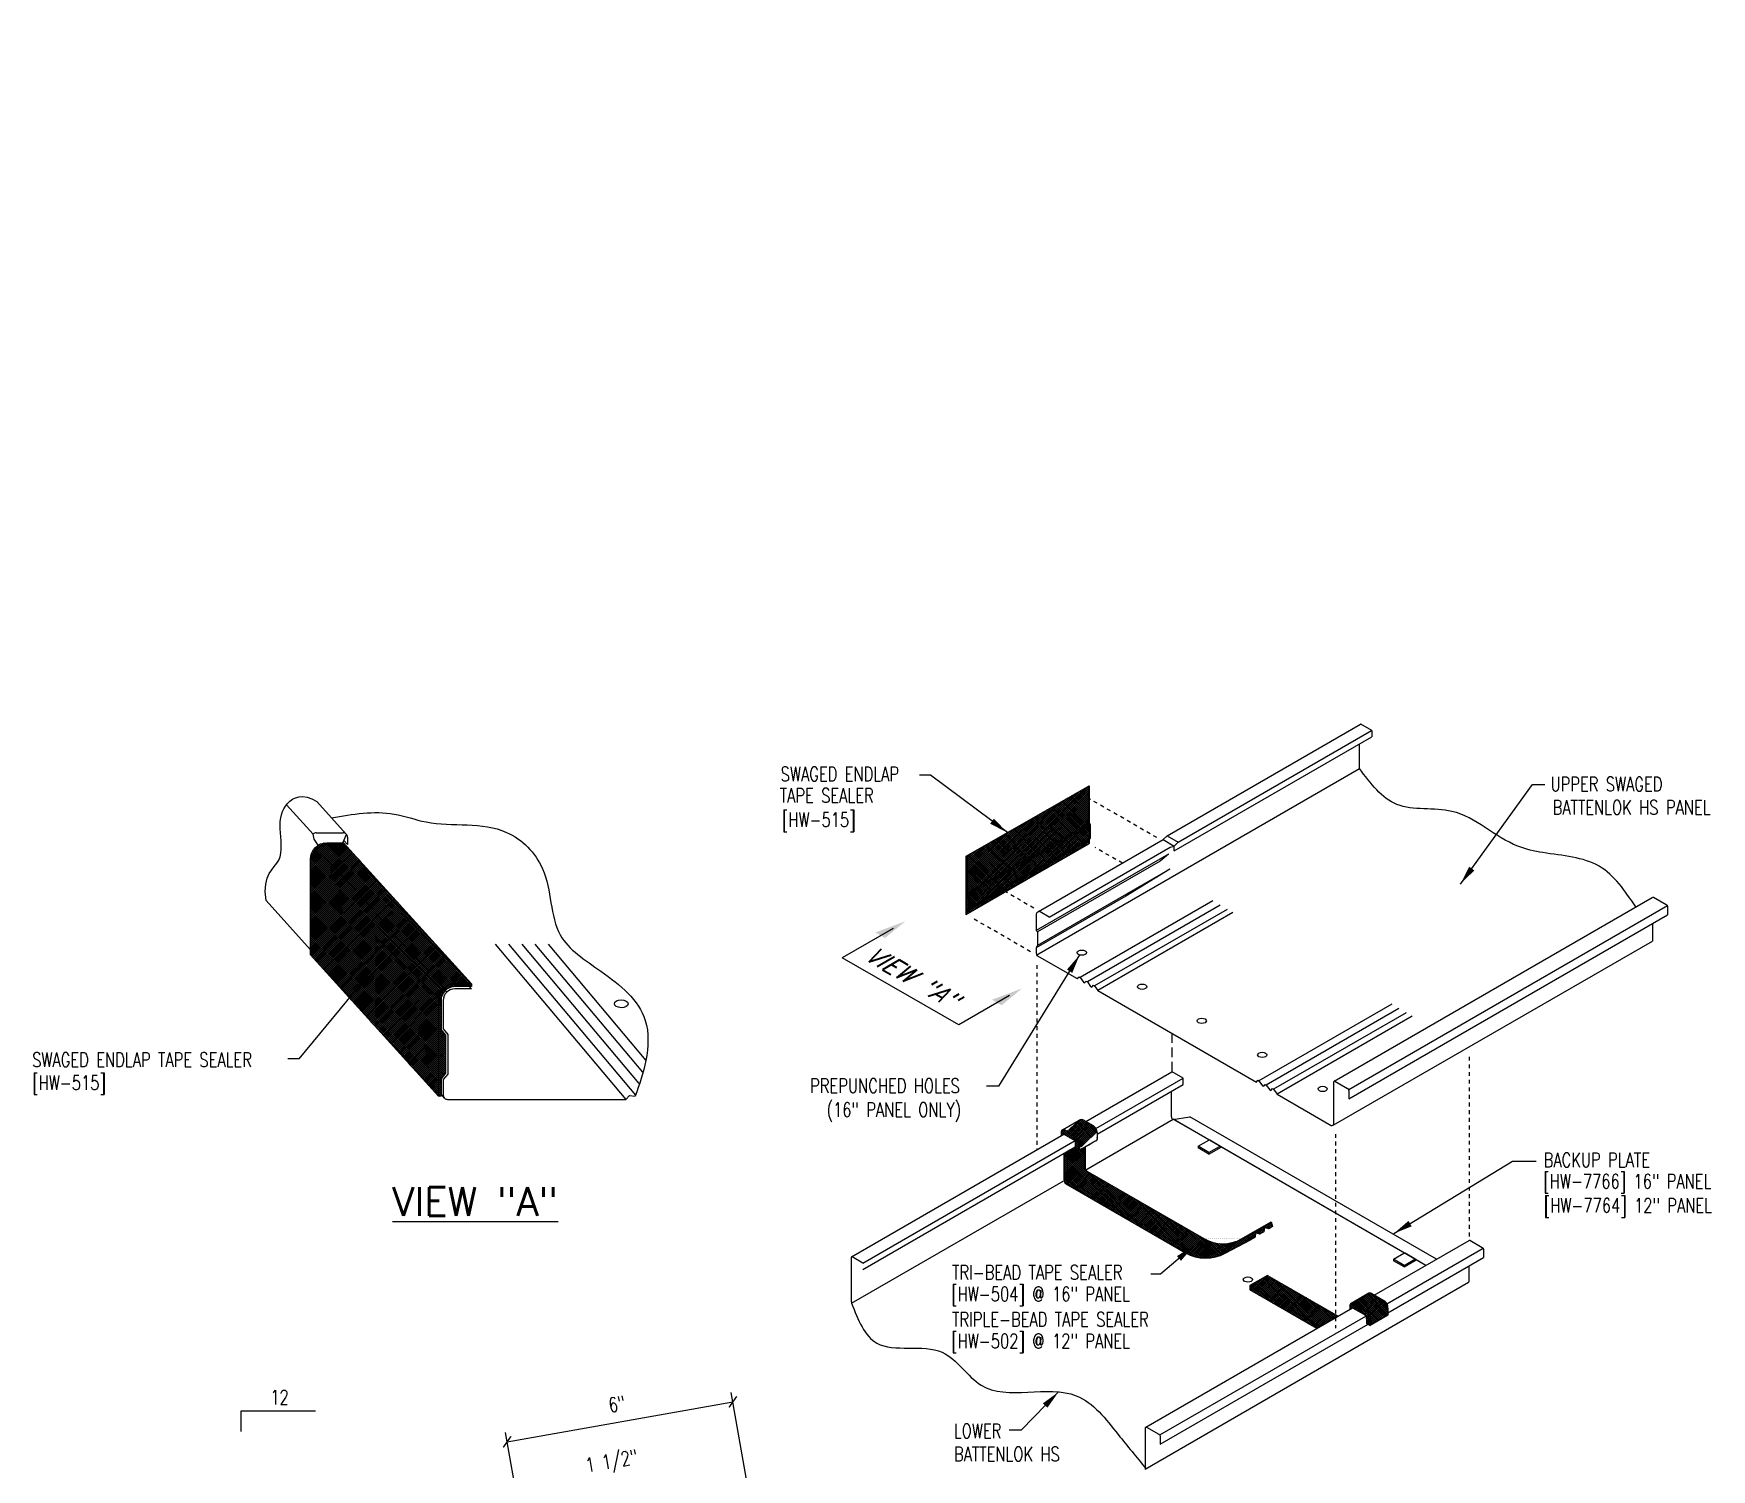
# Model space of a CAD drawing. Header units: inches. Extents: x 2 to 314, y 4 to 62.
# Drawn here: x 1.55 to 45.46, y 24.34 to 61.92 of the extents above; entities that cross this region are included whole.
import ezdxf
from ezdxf.enums import TextEntityAlignment as Align

# ---------------------------------------------------------------- set-up
doc = ezdxf.new("R2010")
doc.units = ezdxf.units.IN
doc.header["$MEASUREMENT"] = 0
doc.linetypes.add('HIDDEN', pattern=[0.375, 0.25, -0.125])
for name, color, linetype in [('ANNTEXT', 2, 'Continuous'), ('DIM', 2, 'Continuous'), ('MARK', 1, 'Continuous'), ('PANEL', 11, 'Continuous'), ('STLA', 10, 'Continuous'), ('TAPE', 8, 'Continuous'), ('TEXT', 2, 'Continuous')]:
    doc.layers.add(name, color=color, linetype=linetype)
doc.styles.add('TEXT', font='SIMPLEX', dxfattribs={"width": 0.75, "height": 6})
doc.styles.add('TEXT1', font='ROMANS.shx', dxfattribs={"width": 0.75, "height": 0.375})
doc.dimstyles.new('DETAIL', dxfattribs={"dimscale": 4, "dimtxt": 0.375, "dimasz": 0.0625, "dimexe": 0.0625, "dimexo": 0.125, "dimgap": 0.0625, "dimtad": 1, "dimdec": 4, "dimzin": 3, "dimdsep": 46, "dimlunit": 4, "dimtxsty": 'TEXT1', "dimblk": 'ARCHTICK', "dimcen": 0.0625, "dimclrd": 7, "dimclre": 7, "dimclrt": 2, "dimadec": 0, "dimazin": 0, "dimtfac": 0.59375, "dimtdec": 4, "dimtmove": 0, "dimatfit": 3, "dimfxl": 0, "dimfrac": 2, "dimtolj": 1, "dimtzin": 3, "dimarcsym": 0})
doc.dimstyles.new('DETAIL$7', dxfattribs={"dimscale": 4, "dimtxt": 6, "dimasz": 0.125, "dimexe": 0.0625, "dimexo": 0.125, "dimgap": 0.0625, "dimtad": 1, "dimdec": 5, "dimzin": 3, "dimdsep": 46, "dimlunit": 4, "dimtxsty": 'TEXT', "dimblk": 'ARCHTICK', "dimcen": 0.0625, "dimclrd": 7, "dimclre": 7, "dimclrt": 2, "dimadec": 0, "dimazin": 0, "dimtfac": 0.666667, "dimtdec": 5, "dimtmove": 0, "dimatfit": 3, "dimfxl": 0, "dimfrac": 2, "dimtolj": 1, "dimtzin": 3, "dimarcsym": 0})
pattern_1 = [(45, (0, -2.9855), (-0.026516504, 0.026516504), []), (135, (0, -2.9855), (-0.026516504, -0.026516504), [])]

# ---------------------------------------------------------------- blocks, each defined once
blk = doc.blocks.new('_ArchTick')
at = {"color": 0, "linetype": 'ByBlock', "const_width": 0.15}
blk.add_lwpolyline([(-0.5, -0.5), (0.5, 0.5)], dxfattribs=at)
blk = doc.blocks.new('*D14')
at = {"layer": 'DEFPOINTS', "color": 0}
for p in [(19.852, 26.111), (20.973, 19.785), (15.064, 18.738)]:
    blk.add_point(p, dxfattribs=at)
at = {"layer": 'DIM', "color": 7, "lineweight": -2}
for p, q in [((20.885, 20.277), (19.808, 26.357)), ((13.944, 25.065), (19.852, 26.111)), ((14.977, 19.231), (13.9, 25.311))]:
    blk.add_line(p, q, dxfattribs=at)
at = {"layer": 'DIM', "color": 7, "lineweight": -2, "xscale": 0.25, "yscale": 0.25, "zscale": 0.25}
for p, rotation in [((19.852, 26.111), 10.04325831607526), ((13.944, 25.065), 190.0432583160753)]:
    blk.add_blockref('_ArchTick', p, dxfattribs=dict(at, rotation=rotation))
at = {"layer": 'DIM', "color": 2, "insert": (16.816, 26.054), "char_height": 0.375, "attachment_point": 5, "rotation": 10.0433, "style": 'TEXT1'}
blk.add_mtext('\\A1;6"', dxfattribs=at)
blk = doc.blocks.new('A$C537974D6')
at = {"layer": 'PANEL', "color": 250}
blk.add_lwpolyline([(3.7, -3.492), (0.269, 0.303), (0.34, 0.358)], dxfattribs=at)
blk = doc.blocks.new('dsc-HW-515')
at = {"layer": 'TEXT', "style": 'TEXT1', "width": 0.75}
for s, p in [('SWAGED ENDLAP TAPE SEALER', (0, 0)), ('[HW-515]', (0, -0.6))]:
    blk.add_text(s, height=0.375, dxfattribs=at).set_placement(p)
at = {"layer": 'TEXT', "style": 'TEXT1', "flags": 1}
for tag, p in [('COLOR', (0, -1.2)), ('CALC', (0, -1.2)), ('OPT1', (0, -1.2)), ('OPT2', (0, -1.2)), ('OPT3', (0, -1.2)), ('GAGE', (0, -1.2)), ('SHPLN', (0, -1.2)), ('PART', (0, -1.2)), ('DESCRIPTION', (0, -1.2)), ('MULTIPLE', (0, -1.2)), ('SPARE1', (0, -1.8)), ('SPARE2', (0, -1.8)), ('SPARE3', (0, -1.8)), ('SPARE4', (0, -1.8)), ('SPARE5', (0, -1.8)), ('SPARE6', (0, -1.8)), ('SPARE7', (0, -1.8)), ('SPARE8', (0, -1.8)), ('SPARE9', (0, -1.8)), ('SPARE10', (0, -1.8))]:
    blk.add_attdef(tag, p, '', height=0.375, dxfattribs=at)
blk = doc.blocks.new('slopl1')
at = {"layer": 'MARK', "color": 6}
blk.add_lwpolyline([(0, 0), (0, 0.137), (0.487, 0.137)], dxfattribs=at)
at = {"layer": 'MARK', "color": 2, "style": 'TEXT1', "width": 0.75}
blk.add_text('12', height=0.0938, dxfattribs=at).set_placement((0.191, 0.178))
blk.add_attdef('SLOPL1', text='', height=0.0938, dxfattribs=at).set_placement((-0.055, 0.024), align=Align.RIGHT)

msp = doc.modelspace()

# ---------------------------------------------------------------- hatches: boundary and pattern name
at = {"layer": 'TAPE'}
h = msp.add_hatch(dxfattribs=at)
h.set_pattern_fill('ANSI37', color=256, scale=0.3, style=0)
h.paths.add_polyline_path([(29.17597, 41.25527), (29.17597, 42.23672), (25.97702, 40.4013), (25.97702, 39.40991)])
h.paths.add_polyline_path([(29.20714, 40.87398), (29.20714, 41.21632), (26.00818, 39.37096), (26.00818, 39.02862)])
h.paths.add_polyline_path([(29.17597, 40.72062), (29.17597, 40.8138), (25.97702, 38.96844), (25.97702, 38.87526)])
h = msp.add_hatch(dxfattribs=at)
h.set_pattern_fill('ANSI37', color=256, scale=0.3, style=0)
h.paths.add_polyline_path([(29.20714, 41.21632), (29.17597, 41.25527), (25.97702, 39.40991), (26.00818, 39.37096)])
h.paths.add_polyline_path([(26.00818, 39.02862), (25.97702, 38.96844), (29.17597, 40.8138), (29.20714, 40.87398)])
h = msp.add_hatch(dxfattribs=at)
h.set_pattern_fill('ANSI37', color=256, scale=0.3, style=0)
h.set_pattern_definition(pattern_1)
edge = h.paths.add_edge_path()
edge.add_line((12.14457, 36.61861), (12.14457, 34.11004))
edge.add_line((12.14457, 34.11004), (8.80081, 37.80786))
edge.add_line((8.80081, 37.80786), (8.80081, 40.31644))
edge.add_arc((9.23036, 40.31636), 0.42955, 90.006587, 179.989629, ccw=False)
edge.add_line((9.23031, 40.74591), (9.66558, 40.74595))
edge.add_line((9.66558, 40.74595), (13.00934, 37.04813))
edge.add_line((13.00934, 37.04813), (12.57407, 37.04809))
edge.add_arc((12.57412, 36.61854), 0.42955, 90.006587, 179.989629)
h = msp.add_hatch(dxfattribs=at)
h.set_pattern_fill('ANSI37', color=256, scale=0.3, style=0)
h.paths.add_polyline_path([(25.97702, 40.40136), (25.97702, 39.40991), (26.00818, 39.37096), (26.00818, 39.02862), (25.97702, 38.96844), (25.97702, 38.87527), (25.95906, 38.8649), (25.95906, 40.39099)])
h = msp.add_hatch(dxfattribs=at)
h.set_pattern_fill('ANSI37', color=256, scale=0.3, style=0)
h.set_pattern_definition(pattern_1)
edge = h.paths.add_edge_path()
edge.add_line((13.00935, 36.97866), (12.57408, 36.97861))
edge.add_arc((12.57412, 36.61854), 0.36008, 90.006587, 179.988673)
edge.add_line((12.21404, 36.61861), (12.21404, 35.85112))
edge.add_line((12.21404, 35.85112), (12.3298, 35.70748))
edge.add_line((12.3298, 35.70748), (12.3298, 34.71048))
edge.add_line((12.3298, 34.71048), (12.21404, 34.56684))
edge.add_line((12.21404, 34.56684), (12.21404, 34.11004))
edge.add_line((12.21404, 34.11004), (12.14457, 34.11004))
edge.add_line((12.14457, 34.11004), (12.14457, 36.61861))
edge.add_arc((12.57412, 36.61854), 0.42955, 90.006587, 179.989629, ccw=False)
edge.add_line((12.57407, 37.04809), (13.00934, 37.04813))
edge.add_line((13.00934, 37.04813), (13.00935, 36.97866))
h = msp.add_hatch(dxfattribs=at)
h.set_pattern_fill('ANSI37', color=256, scale=0.3, style=0)
edge = h.paths.add_edge_path()
edge.add_line((28.47937, 33.22894), (28.91279, 33.4797))
edge.add_ellipse((28.5496, 33.09708), major_axis=(-0.07478, 0.12953), ratio=0.57735027, start_angle=-47.281155, end_angle=-3.393913)
edge.add_line((28.54531, 33.22157), (28.80723, 33.07063))
edge.add_ellipse((28.80712, 32.94857), major_axis=(-0.07478, 0.12953), ratio=0.57735027, start_angle=223.903559, end_angle=315.099655)
edge.add_line((28.91287, 32.88985), (28.91287, 32.7094))
edge.add_line((29.35603, 32.94138), (28.88648, 32.67029))
edge.add_ellipse((28.81047, 32.79909), major_axis=(-0.07478, 0.12953), ratio=0.57735027, start_angle=134.980967, end_angle=210.498728)
edge.add_line((29.38465, 33.16224), (29.38465, 32.98178))
edge.add_ellipse((29.28226, 33.07148), major_axis=(-0.07478, 0.12953), ratio=0.57735027, start_angle=179.055328, end_angle=210.498728)
edge.add_ellipse((29.27891, 33.22095), major_axis=(-0.07478, 0.12953), ratio=0.57735027, start_angle=223.903559, end_angle=315.099655)
edge.add_line((29.03977, 33.48087), (29.27901, 33.34301))
edge.add_arc((28.97727, 33.37261), 0.125, 60.000704, 121.05126)
h = msp.add_hatch(dxfattribs=at)
h.set_pattern_fill('ANSI37', color=256, scale=0.3, style=0)
edge = h.paths.add_edge_path()
edge.add_arc((28.78912, 32.94017), 0.01992, -1.648752, 69.699978, ccw=False)
edge.add_line((28.80903, 32.9396), (28.80903, 32.78235))
edge.add_line((28.80903, 32.78235), (28.7184, 32.73002))
edge.add_line((28.7184, 32.73002), (28.81044, 32.67699))
edge.add_ellipse((28.81047, 32.79909), major_axis=(-0.07478, 0.12953), ratio=0.57735027, start_angle=134.980967, end_angle=210.498728)
edge.add_line((28.91287, 32.7094), (28.91287, 32.88985))
edge.add_ellipse((28.80712, 32.94857), major_axis=(-0.07478, 0.12953), ratio=0.57735027, start_angle=226.096441, end_angle=314.940656)
edge.add_line((28.80723, 33.07063), (28.55369, 33.21674))
edge.add_ellipse((28.5496, 33.09708), major_axis=(-0.07478, 0.12953), ratio=0.57735027, start_angle=-47.281155, end_angle=-47.217215, ccw=False)
edge.add_ellipse((28.5496, 33.09708), major_axis=(-0.07478, 0.12953), ratio=0.57735027, start_angle=-47.217215, end_angle=-42.678534, ccw=False)
edge.add_line((28.55369, 33.21675), (28.54531, 33.22157))
edge.add_ellipse((28.5496, 33.09708), major_axis=(-0.07478, 0.12953), ratio=0.57735027, start_angle=-42.678534, end_angle=-3.393913)
edge.add_ellipse((28.5496, 33.09708), major_axis=(-0.07478, 0.12953), ratio=0.57735027, start_angle=-3.393913, end_angle=47.182444)
edge.add_line((28.44391, 33.15344), (28.44391, 33.07475))
edge.add_line((28.44391, 33.07475), (28.51727, 33.1171))
edge.add_line((28.51727, 33.1171), (28.79603, 32.95885))
h = msp.add_hatch(dxfattribs=at)
h.set_pattern_fill('ANSI37', color=256, scale=0.3, style=0)
h.paths.add_polyline_path([(28.63983, 31.89176, -0.26795249), (28.60858, 31.94588), (28.60858, 32.66661), (28.51279, 32.61131), (28.51279, 31.92666, 0.26795259), (28.57529, 31.81841), (31.69941, 30.01475, 0.25596442), (32.72011, 29.99187), (33.42129, 30.36529), (33.33143, 30.45452), (32.70131, 30.107, -0.26330199), (31.71642, 30.11553)])
h = msp.add_hatch(dxfattribs=at)
h.set_pattern_fill('ANSI37', color=256, scale=0.3, style=0)
edge = h.paths.add_edge_path()
edge.add_arc((32.21641, 30.98157), 1, 240.000704, 298.749202)
edge.add_line((32.69739, 30.10483), (33.33143, 30.45452))
edge.add_line((33.33143, 30.45452), (33.9373, 30.81935))
edge.add_line((33.9373, 30.81935), (33.16472, 30.37454))
edge.add_arc((32.67982, 31.24911), 1, 240.000701, 299.005841, ccw=False)
edge.add_line((32.17983, 30.38308), (29.13448, 32.14126))
edge.add_arc((29.19698, 32.24952), 0.125, 180, 240.000701, ccw=False)
edge.add_line((29.07198, 32.24952), (29.07198, 32.77739))
edge.add_line((29.07198, 32.77739), (28.88648, 32.67029))
edge.add_ellipse((28.81047, 32.79909), major_axis=(-0.07478, 0.12953), ratio=0.57735027, start_angle=134.980967, end_angle=180.944672, ccw=False)
edge.add_line((28.81044, 32.67699), (28.7184, 32.73002))
edge.add_line((28.7184, 32.73002), (28.60858, 32.66661))
edge.add_line((28.60858, 32.66661), (28.60858, 31.94588))
edge.add_arc((28.67108, 31.94588), 0.0625, 180, 240.000704)
edge.add_line((28.63983, 31.89176), (31.71642, 30.11553))
h = msp.add_hatch(dxfattribs=at)
h.set_pattern_fill('ANSI37', color=256, scale=0.3, style=0)
h.paths.add_polyline_path([(33.76733, 30.67918), (33.87592, 30.63904), (33.97413, 30.69819), (33.9373, 30.81935), (33.33143, 30.45452), (33.42129, 30.36529), (33.5195, 30.42443), (33.53482, 30.53918), (33.64342, 30.49904), (33.69771, 30.53174), (33.752, 30.56443)])
h = msp.add_hatch(dxfattribs=at)
h.set_pattern_fill('ANSI37', color=256, scale=0.3, style=0)
h.paths.add_polyline_path([(33.84362, 29.42249), (33.38021, 29.15495), (35.22769, 28.08833), (35.62208, 28.31604), (35.62208, 28.39573)])
h.paths.add_polyline_path([(33.38021, 29.15495), (33.38021, 29.04434), (35.1319, 28.03303), (35.22769, 28.08833)])
h = msp.add_hatch(dxfattribs=at)
h.set_pattern_fill('ANSI37', color=256, scale=0.3, style=0)
edge = h.paths.add_edge_path()
edge.add_ellipse((36.10529, 28.55633), major_axis=(-0.07478, 0.12953), ratio=0.57735027, start_angle=-47.281155, end_angle=-47.238348)
edge.add_ellipse((36.10529, 28.55633), major_axis=(-0.07478, 0.12953), ratio=0.57735027, start_angle=-47.238348, end_angle=-42.678534)
edge.add_line((36.10942, 28.67598), (36.10101, 28.68083))
edge.add_ellipse((36.10529, 28.55633), major_axis=(-0.07478, 0.12953), ratio=0.57735027, start_angle=-42.678534, end_angle=-5.721255)
edge.add_ellipse((36.10529, 28.55633), major_axis=(-0.07478, 0.12953), ratio=0.57735027, start_angle=-5.721255, end_angle=47.182444)
edge.add_line((35.99961, 28.6127), (35.99961, 28.534))
edge.add_line((35.99961, 28.534), (36.07296, 28.57636))
edge.add_line((36.07296, 28.57636), (36.36324, 28.41106))
edge.add_arc((36.28901, 28.28072), 0.15, 0, 60.340934, ccw=False)
edge.add_line((36.43901, 28.28072), (36.43901, 28.16684))
edge.add_line((36.43901, 28.16684), (36.5348, 28.11154))
edge.add_line((36.5348, 28.11154), (36.5348, 28.29822))
edge.add_ellipse((36.42942, 28.36937), major_axis=(-0.07478, 0.12953), ratio=0.57735027, start_angle=220.155815, end_angle=314.940656)
edge.add_line((36.42952, 28.49143), (36.10942, 28.67598))
h = msp.add_hatch(dxfattribs=at)
h.set_pattern_fill('ANSI37', color=256, scale=0.3, style=0)
edge = h.paths.add_edge_path()
edge.add_ellipse((36.89125, 28.63601), major_axis=(-0.07478, 0.12953), ratio=0.57735027, start_angle=220.155815, end_angle=268.886885)
edge.add_ellipse((36.89125, 28.63601), major_axis=(-0.07478, 0.12953), ratio=0.57735027, start_angle=268.886885, end_angle=314.940656)
edge.add_line((36.89136, 28.75807), (36.57125, 28.94262))
edge.add_ellipse((36.56712, 28.82297), major_axis=(-0.07478, 0.12953), ratio=0.57735027, start_angle=-47.281155, end_angle=-47.238348)
edge.add_ellipse((36.56712, 28.82297), major_axis=(-0.07478, 0.12953), ratio=0.57735027, start_angle=-47.238348, end_angle=-42.678534)
edge.add_line((36.57125, 28.94262), (36.56284, 28.94747))
edge.add_ellipse((36.56712, 28.82297), major_axis=(-0.07478, 0.12953), ratio=0.57735027, start_angle=-42.678534, end_angle=-3.404898)
edge.add_line((36.49691, 28.95484), (36.03833, 28.68952))
edge.add_ellipse((36.10529, 28.55633), major_axis=(-0.07478, 0.12953), ratio=0.57735027, start_angle=-42.678534, end_angle=-5.721255, ccw=False)
edge.add_ellipse((36.10529, 28.55633), major_axis=(-0.07478, 0.12953), ratio=0.57735027, start_angle=-47.238348, end_angle=-42.678534, ccw=False)
edge.add_line((36.10942, 28.67598), (36.42923, 28.4916))
edge.add_line((36.42923, 28.4916), (36.42923, 28.4916))
edge.add_line((36.42923, 28.4916), (36.42923, 28.4916))
edge.add_line((36.42923, 28.4916), (36.42952, 28.49143))
edge.add_ellipse((36.42942, 28.36937), major_axis=(-0.07478, 0.12953), ratio=0.57735027, start_angle=220.155815, end_angle=314.940656, ccw=False)
edge.add_line((36.5348, 28.29822), (36.5348, 28.11154))
edge.add_line((36.5348, 28.11154), (36.99663, 28.37818))
edge.add_line((36.99663, 28.37818), (36.99663, 28.56486))
h = msp.add_hatch(dxfattribs=at)
h.set_pattern_fill('ANSI37', color=256, scale=0.3, style=0)
h.paths.add_polyline_path([(35.69109, 28.35588), (35.62208, 28.39573), (35.62208, 28.31604)])

# ---------------------------------------------------------------- linework, layer by layer
at = {"layer": 'DIM', "color": 7, "ltscale": 0.4}
msp.add_line((25.76507, 35.97528), (22.71504, 37.73577), dxfattribs=at)
at = {"layer": 'DIM', "color": 7}
for points in [[(24.04542, 38.50406), (22.71504, 37.73577)], [(27.09546, 36.74358), (25.76507, 35.97528)]]:
    msp.add_lwpolyline(points, dxfattribs=at)
for points in [[(23.58303, 38.39598), (24.37016, 38.6916), (23.83472, 38.25071)], [(26.63306, 36.6355), (27.42019, 36.93112), (26.88475, 36.49023)]]:
    msp.add_solid(points, dxfattribs=at)
at = {"layer": 'PANEL'}
for p, q in [((31.21782, 40.92395), (36.27623, 43.84331)), ((31.40213, 40.53116), (36.57469, 43.51643)), ((31.50606, 40.75753), (36.57074, 43.68053)), ((36.57469, 43.67824), (36.28922, 43.84305)), ((36.57469, 43.67824), (36.57469, 43.51643)), ((36.25074, 42.6873), (36.25074, 43.32947)), ((27.80642, 37.81263), (36.25074, 42.6873)), ((8.86986, 40.96878), (8.17257, 41.73992)), ((9.7343, 40.96738), (8.96236, 41.82106)), ((8.89035, 40.83889), (8.86986, 40.96878)), ((9.00158, 40.67991), (8.89035, 40.83889)), ((8.9488, 41.0015), (9.65396, 41.00147)), ((9.64537, 40.74595), (9.74376, 40.95622)), ((9.76563, 40.88593), (9.76563, 40.69908)), ((31.11389, 40.82517), (31.21782, 40.92395)), ((31.21782, 40.92395), (31.50606, 40.75753)), ((9.76563, 40.69908), (9.67192, 40.80271)), ((9.76563, 40.74272), (9.76563, 40.69908)), ((31.25595, 40.44747), (27.79442, 38.44895)), ((27.85333, 38.94219), (31.11389, 40.82517)), ((28.13329, 38.79873), (31.30101, 40.62809)), ((31.25595, 40.44747), (31.03753, 40.26442)), ((31.11389, 40.82517), (31.40213, 40.65875)), ((31.30101, 40.62809), (31.40213, 40.65875)), ((31.40213, 40.65875), (31.50606, 40.75753)), ((31.40213, 40.53116), (31.40213, 40.65875)), ((31.03753, 40.26442), (27.82559, 38.41)), ((31.28712, 40.05342), (27.82559, 38.0549)), ((31.28712, 40.05342), (30.14033, 39.34914)), ((8.80081, 37.93826), (7.63429, 39.22829)), ((30.14033, 39.34914), (27.79442, 37.99473)), ((32.41202, 39.21982), (28.93991, 37.2152)), ((32.60176, 39.11027), (29.12966, 37.10565)), ((35.58879, 34.5062), (43.91529, 39.3135)), ((35.96897, 34.28552), (44.31305, 39.10297)), ((27.79442, 38.87295), (27.79442, 38.44895)), ((28.13329, 38.79873), (27.89827, 38.93442)), ((32.7915, 39.00072), (29.3194, 36.9961)), ((32.93999, 38.91499), (29.40614, 36.87473)), ((35.97285, 34.04248), (44.31305, 38.8577)), ((27.79442, 38.44895), (27.82559, 38.41)), ((27.82559, 38.41), (27.82559, 38.0549)), ((43.92225, 38.63207), (43.92225, 38.16814)), ((13.63544, 38.08918), (17.05299, 34.02744)), ((13.98101, 38.08918), (17.30354, 34.14038)), ((14.32657, 38.08918), (17.39524, 34.4421)), ((14.67214, 38.08918), (17.48694, 34.74382)), ((15.01771, 38.08918), (17.57621, 35.04841)), ((27.82559, 38.0549), (27.79442, 37.99473)), ((27.79442, 37.99473), (27.79442, 37.85365)), ((27.80977, 37.79639), (28.86443, 37.18749)), ((35.56519, 33.35479), (43.92225, 38.16814)), ((13.00838, 36.91787), (12.95341, 36.97866)), ((28.86443, 37.18749), (28.91232, 37.23362)), ((28.91232, 37.23362), (28.93991, 37.2152)), ((28.93991, 37.2152), (29.02665, 37.09382)), ((29.02665, 37.09382), (29.05417, 37.07794)), ((29.05417, 37.07794), (29.10207, 37.12407)), ((29.10207, 37.12407), (29.12966, 37.10565)), ((29.12966, 37.10565), (29.2164, 36.98428)), ((29.2164, 36.98428), (29.24391, 36.96839)), ((29.24391, 36.96839), (29.29181, 37.01453)), ((29.29181, 37.01453), (29.3194, 36.9961)), ((29.3194, 36.9961), (29.40614, 36.87473)), ((29.40614, 36.87473), (33.55468, 34.47957)), ((37.09496, 36.51612), (33.62024, 34.50999)), ((37.2847, 36.40657), (33.80999, 34.40044)), ((37.47444, 36.29702), (33.99973, 34.29089)), ((37.63024, 36.20708), (34.09639, 34.16681)), ((29.09361, 33.44985), (31.33776, 34.74551)), ((31.63446, 34.58093), (31.34899, 34.74573)), ((29.35369, 33.26413), (31.63446, 34.58093)), ((29.38465, 33.11468), (31.63446, 34.41361)), ((31.63446, 34.41361), (31.63446, 34.58093)), ((33.55468, 34.47957), (33.59265, 34.52842)), ((33.59265, 34.52842), (33.62024, 34.50999)), ((33.62024, 34.50999), (33.7169, 34.38591)), ((33.7169, 34.38591), (33.74442, 34.37002)), ((33.74442, 34.37002), (33.78239, 34.41887)), ((33.78239, 34.41887), (33.80999, 34.40044)), ((33.80999, 34.40044), (33.90665, 34.27636)), ((33.90665, 34.27636), (33.93416, 34.26047)), ((33.93416, 34.26047), (33.97214, 34.30932)), ((33.97214, 34.30932), (33.99973, 34.29089)), ((33.99973, 34.29089), (34.09639, 34.16681)), ((35.58146, 33.38451), (35.58146, 34.48726)), ((35.60631, 34.50465), (35.60631, 34.50465)), ((35.60631, 34.50465), (35.93815, 34.31516)), ((35.97285, 34.26005), (35.97285, 34.04248)), ((12.30758, 34.06017), (12.21404, 34.16361)), ((31.33147, 33.56701), (31.33147, 34.23867)), ((34.09639, 34.16681), (35.51481, 33.34789)), ((29.08882, 32.18687), (31.37947, 33.50938)), ((37.9924, 29.68454), (31.37947, 33.50938)), ((22.95943, 29.90828), (28.51727, 33.1171)), ((23.25613, 29.7437), (28.80717, 32.94859)), ((23.25613, 29.57638), (28.80903, 32.78235)), ((22.96068, 28.69157), (28.50071, 31.89011)), ((36.63935, 28.90336), (39.1259, 30.33897)), ((22.95314, 28.72977), (22.95314, 29.89787)), ((23.25613, 29.7437), (22.97066, 29.9085)), ((36.96747, 28.67667), (39.49003, 30.13307)), ((36.99663, 28.44513), (39.49976, 29.89031)), ((37.93215, 29.71284), (37.73786, 29.82502)), ((37.98679, 29.6813), (37.73786, 29.82502)), ((37.93215, 29.71284), (37.73786, 29.82502)), ((37.98679, 29.6813), (37.73786, 29.82502)), ((30.63898, 24.35463), (39.10392, 29.24187)), ((30.66095, 25.45173), (36.07103, 28.57524)), ((31.02509, 25.24583), (36.41704, 28.35887)), ((31.03482, 25.00308), (36.47682, 28.14502))]:
    msp.add_line(p, q, dxfattribs=at)
at = {"layer": 'PANEL', "color": 8, "linetype": 'HIDDEN', "ltscale": 0.4}
for p, q in [((27.80977, 37.54227), (27.80977, 32.7136)), ((39.12296, 35.14309), (39.12296, 30.41642)), ((35.62208, 33.12185), (35.62208, 28.03906))]:
    msp.add_line(p, q, dxfattribs=at)
at = {"layer": 'PANEL', "color": 8, "linetype": 'HIDDEN'}
msp.add_line((31.33776, 35.75951), (31.33776, 34.74551), dxfattribs=at)
at = {"layer": 'PANEL'}
msp.add_lwpolyline([(7.63429, 39.22829), (7.61558, 39.46673), (7.62825, 39.65921), (7.66525, 39.81356), (7.71951, 39.93766), (7.78397, 40.03936), (7.85158, 40.12652), (7.91526, 40.20699), (7.96797, 40.28862), (8.00431, 40.37769), (8.0256, 40.47406), (8.03482, 40.576), (8.03496, 40.6818), (8.029, 40.78973), (8.01993, 40.89807), (8.01074, 41.00509), (8.00441, 41.10906), (8.0035, 41.20856), (8.00886, 41.30326), (8.0209, 41.39315), (8.04006, 41.4782), (8.06674, 41.55838), (8.10137, 41.63367), (8.14437, 41.70405), (8.19615, 41.76948), (8.25712, 41.82938), (8.32754, 41.88088), (8.40766, 41.92054), (8.49773, 41.94493), (8.59799, 41.95061), (8.70868, 41.93415), (8.83006, 41.89211), (8.96236, 41.82106)], dxfattribs=at)
for points in [[(43.92225, 39.3111, -0.47795575), (43.94651, 39.31987), (43.94651, 39.31987), (44.27835, 39.13038, -0.26636253), (44.31305, 39.07527), (44.31305, 38.8577)], [(13.00838, 36.91787), (12.57408, 36.91783, 0.41411638), (12.27483, 36.6186), (12.27483, 35.87256), (12.39059, 35.72892), (12.39059, 34.68903), (12.27483, 34.54539), (12.27483, 34.13922, 0.41433848), (12.38663, 34.02744), (17.05299, 34.02744), (17.14829, 34.13348), (17.29446, 34.1105)], [(39.1259, 30.33897, -0.29719069), (39.14348, 30.33954), (39.14348, 30.33954), (39.46603, 30.15536, -0.26636253), (39.49976, 30.10179), (39.49976, 29.89031)], [(39.10392, 29.24187, 0.21490537), (39.11933, 29.2645), (39.11933, 29.67067)], [(30.63898, 24.35463, 0.21490537), (30.65438, 24.37726), (30.65438, 25.44165)], [(30.65438, 25.44165, -0.52080425), (30.67854, 25.4523), (30.67854, 25.4523), (31.00109, 25.26812, -0.26636253), (31.03482, 25.21455), (31.03482, 25.00308)]]:
    msp.add_lwpolyline(points, format="xyb", dxfattribs=at)
for centre, radius, start, end in [((36.28252, 43.83295), 0.01212, 56.440692, 121.253031), ((8.94885, 40.88983), 0.11167, 90.020734, 135.010929), ((9.65396, 40.88974), 0.11173, 358.044625, 89.997805), ((27.86731, 38.86826), 0.07304, 64.915527, 176.322198), ((27.88131, 37.84626), 0.08721, 175.138186, 214.879682), ((31.34358, 34.73488), 0.01212, 56.440692, 121.253031), ((35.59772, 34.49048), 0.01657, 58.77278, 191.184453), ((35.90745, 34.25735), 0.06546, 2.367993, 62.028582), ((31.39273, 33.55925), 0.06175, 172.789328, 246.307737), ((35.53518, 33.38977), 0.04657, 244.062016, 353.512121), ((22.96525, 29.89765), 0.01212, 56.440692, 178.946754), ((23.04102, 28.72728), 0.08792, 178.373227, 203.964634)]:
    msp.add_arc(centre, radius, start, end, dxfattribs=at)
for centre, major_axis in [((28.98454, 37.86772), (-0.12, 0)), ((30.56516, 36.97549), (-0.12, 0)), ((16.93089, 36.53114), (0.17995, -0.00409)), ((32.12442, 36.08326), (-0.12, 0)), ((33.70679, 35.19214), (-0.12, 0)), ((35.28916, 34.30102), (-0.12, 0)), ((33.33143, 29.31284), (-0.12, 0)), ((33.33143, 29.31284), (-0.12, 0))]:
    msp.add_ellipse(centre, major_axis=major_axis, ratio=0.57735027, dxfattribs=at)
for points in [[(43.48297, 39.06391), (42.52739, 40.12755), (41.0541, 40.48673), (40.39531, 40.65435), (38.67049, 41.56429), (37.23314, 41.74388), (36.25074, 42.6873)], [(9.34833, 41.39422), (10.98657, 41.49524), (11.82248, 41.28904), (13.93002, 41.01609), (14.87221, 40.06354), (15.33459, 38.33027), (16.39938, 37.38194), (17.55931, 36.09443), (17.57621, 35.04841), (17.29446, 34.1105)], [(22.96068, 28.69157), (23.62228, 27.64761), (25.33288, 27.40846), (26.34966, 26.54756), (28.83779, 26.27254), (29.93831, 25.25619), (30.65438, 24.37726)]]:
    msp.add_spline(points, degree=3, dxfattribs=at)
at = {"layer": 'STLA'}
for p, q in [((31.36792, 33.50271), (31.81035, 33.57203)), ((32.3341, 32.95668), (31.38719, 33.49774)), ((38.26804, 29.84368), (31.81035, 33.57203)), ((32.03068, 32.80094), (32.30705, 32.9605)), ((32.61535, 32.7943), (32.3341, 32.95668)), ((32.03068, 32.80094), (32.03068, 32.76034)), ((32.31193, 32.63856), (32.03068, 32.80094)), ((32.31193, 32.59797), (32.03068, 32.76034)), ((32.31193, 32.63856), (32.5883, 32.79812)), ((32.31193, 32.59797), (32.62834, 32.78064)), ((32.31193, 32.63856), (32.31193, 32.59797)), ((37.9924, 29.68454), (32.55285, 32.83071)), ((37.1402, 29.84532), (37.41657, 30.00488)), ((37.72487, 29.83868), (37.44362, 30.00106)), ((37.42145, 29.68294), (37.1402, 29.84532)), ((37.1402, 29.84532), (37.1402, 29.80472)), ((37.42145, 29.64234), (37.1402, 29.80472)), ((37.42145, 29.68294), (37.69782, 29.8425)), ((37.42145, 29.64234), (37.73786, 29.82502)), ((37.42145, 29.68294), (37.42145, 29.64234))]:
    msp.add_line(p, q, dxfattribs=at)
for centre, start in [((32.31605, 32.92652), 59.101724), ((32.31605, 32.92652), 91.996495), ((32.5973, 32.76414), 28.003505), ((37.42557, 29.97089), 59.101724), ((37.42557, 29.97089), 91.996495)]:
    msp.add_arc(centre, 0.03516, start, 104.831751, dxfattribs=at)
at = {"layer": 'TAPE'}
for p, q in [((25.95906, 40.39099), (29.17618, 42.23684)), ((29.17597, 41.25527), (25.9768, 39.40979)), ((25.97702, 39.40991), (29.17597, 41.25527)), ((29.20714, 41.21632), (26.00797, 39.37084)), ((29.20714, 40.87398), (26.00797, 39.02849)), ((26.00818, 39.37096), (29.20714, 41.21632)), ((26.00818, 39.02862), (29.20714, 40.87398)), ((29.15823, 40.71038), (25.95906, 38.8649)), ((25.95927, 38.86502), (29.1764, 40.72087)), ((29.17597, 40.8138), (25.9768, 38.96832)), ((25.97702, 38.96844), (29.17597, 40.8138)), ((28.47937, 33.22894), (28.91279, 33.4797)), ((29.03977, 33.48087), (29.27901, 33.34301)), ((28.44391, 33.15344), (28.44391, 33.07475)), ((28.51727, 33.1171), (28.80162, 32.95568)), ((28.54531, 33.22157), (28.80723, 33.07063)), ((28.80903, 32.94074), (28.80903, 32.78235)), ((29.35603, 32.94138), (28.88648, 32.67029)), ((29.38465, 33.16224), (29.38465, 32.98178)), ((28.7184, 32.73002), (28.81088, 32.67674)), ((28.91287, 32.88985), (28.91287, 32.7094)), ((29.07198, 32.77739), (29.07198, 32.24952)), ((29.13448, 32.14126), (32.17983, 30.38308)), ((33.16472, 30.37454), (33.9373, 30.81935)), ((33.84362, 29.42249), (33.38021, 29.15495)), ((33.84362, 29.42249), (35.69109, 28.35588)), ((33.38021, 29.15495), (35.22769, 28.08833)), ((33.38021, 29.15495), (33.38021, 29.04434)), ((35.1319, 28.03303), (33.38021, 29.04434)), ((35.99961, 28.6127), (35.99961, 28.534)), ((36.03833, 28.68952), (36.50289, 28.9583)), ((36.49691, 28.95484), (36.03833, 28.68952)), ((36.0721, 28.57685), (36.36324, 28.41106)), ((36.10101, 28.68083), (36.42952, 28.49143)), ((36.10942, 28.67598), (36.42923, 28.4916)), ((36.56284, 28.94747), (36.89136, 28.75807)), ((36.57125, 28.94262), (36.56284, 28.94747)), ((36.89136, 28.75807), (36.57125, 28.94262)), ((36.99663, 28.56486), (36.99663, 28.37818)), ((36.43901, 28.28072), (36.43901, 28.16684)), ((36.43901, 28.16684), (36.5348, 28.11154)), ((36.99663, 28.37818), (36.5348, 28.11154)), ((36.5348, 28.29822), (36.5348, 28.11154))]:
    msp.add_line(p, q, dxfattribs=at)
at = {"layer": 'TAPE', "linetype": 'HIDDEN', "ltscale": 0.4}
for p, q in [((30.94768, 40.87709), (29.19414, 41.8895)), ((30.04772, 40.20757), (29.33426, 40.61948)), ((27.73056, 39.03125), (25.97702, 40.04365)), ((25.96804, 38.85972), (25.95906, 38.8649)), ((27.64206, 37.89322), (26.11714, 38.77363))]:
    msp.add_line(p, q, dxfattribs=at)
at = {"layer": 'TAPE'}
msp.add_lwpolyline([(29.17597, 42.23672), (29.17597, 41.25527), (29.20714, 41.21632), (29.20714, 40.87398), (29.17597, 40.8138), (29.17597, 40.72087)], dxfattribs=at)
for points in [[(12.14457, 34.11004), (8.80081, 37.80786), (8.80081, 40.31644, -0.41412688), (9.23031, 40.74591), (9.66558, 40.74595), (13.00934, 37.04813)], [(28.51279, 32.61131), (28.51279, 31.92666, 0.26795261), (28.57529, 31.81841), (31.69941, 30.01475, 0.26162102), (32.73999, 30.00246), (33.42129, 30.36529), (33.33143, 30.45452), (32.70131, 30.107, -0.26330199), (31.71642, 30.11553), (28.63983, 31.89176, -0.26795249), (28.60858, 31.94588), (28.60858, 32.66661)]]:
    msp.add_lwpolyline(points, format="xyb", dxfattribs=at)
for points in [[(25.97702, 40.40136), (25.97702, 39.40991), (26.00818, 39.37096), (26.00818, 39.02862), (25.97702, 38.96844), (25.97702, 38.87527), (25.95906, 38.8649), (25.95906, 40.39099)], [(33.76733, 30.67918), (33.752, 30.56443), (33.69771, 30.53174), (33.64342, 30.49904), (33.53482, 30.53918), (33.5195, 30.42443), (33.42129, 30.36529), (33.33143, 30.45452), (33.9373, 30.81935), (33.97413, 30.69819), (33.87592, 30.63904)]]:
    msp.add_lwpolyline(points, close=True, dxfattribs=at)
msp.add_lwpolyline([(13.00935, 36.97866), (12.57408, 36.97861, 0.41412199), (12.21404, 36.61861), (12.21404, 35.85112), (12.3298, 35.70748), (12.3298, 34.71048), (12.21404, 34.56684), (12.21404, 34.11004), (12.14457, 34.11004), (12.14457, 36.61861, -0.41412688), (12.57407, 37.04809), (13.00934, 37.04813)], format="xyb", close=True, dxfattribs=at)
for centre, radius, start, end in [((28.97727, 33.37261), 0.125, 60.000704, 121.05126), ((28.78912, 32.94017), 0.01992, 1.648752, 51.133731), ((29.19698, 32.24952), 0.125, 180, 240.000704), ((32.67982, 31.24911), 1, 240.000704, 299.005841), ((36.28901, 28.28072), 0.15, 360, 60.340934)]:
    msp.add_arc(centre, radius, start, end, dxfattribs=at)
for centre, start_param, end_param in [((28.5496, 33.09708), -0.05923495, 0.823489), ((28.5496, 33.09708), -0.82521182, -0.05923495), ((28.80712, 32.94857), 3.90785431, 5.49952645), ((29.27891, 33.22095), 3.90785431, 5.49952645), ((29.28226, 33.07148), 3.12510502, 3.67389588), ((28.81047, 32.79909), 2.35586231, 3.67389588), ((36.10529, 28.55633), -0.09985474, 0.823489), ((36.10529, 28.55633), -0.82521182, 0.823489), ((36.10529, 28.55633), -0.74488094, -0.09985474), ((36.10529, 28.55633), -0.82446471, -0.74488094), ((36.10529, 28.55633), -0.82521182, -0.82446471), ((36.56712, 28.82297), -0.82521182, 0.06047507), ((36.56712, 28.82297), -0.05942667, 0.06047507), ((36.56712, 28.82297), -0.74488094, -0.05942667), ((36.56712, 28.82297), -0.82446471, -0.74488094), ((36.56712, 28.82297), -0.82521182, -0.82446471), ((36.89125, 28.63601), 3.84244383, 5.49952645), ((36.89125, 28.63601), 4.69296146, 5.4967514), ((36.89125, 28.63601), 3.84244383, 4.69296146), ((36.42942, 28.36937), 3.84244383, 5.49952645), ((36.42942, 28.36937), 5.4967514, 5.49952645), ((36.42942, 28.36937), 3.84244383, 5.4967514)]:
    msp.add_ellipse(centre, major_axis=(-0.07478, 0.12953), ratio=0.57735027, start_param=start_param, end_param=end_param, dxfattribs=at)

# ---------------------------------------------------------------- block references
at = {"layer": 'MARK', "xscale": 4, "yscale": 4, "zscale": 4}
msp.add_blockref('slopl1', (6.98158, 25.33298), dxfattribs=at)
at = {"layer": 'PANEL'}
msp.add_blockref('A$C537974D6', (8.67402, 40.32882), dxfattribs=at)
at = {"layer": 'TEXT'}
msp.add_blockref('dsc-HW-515', (1.51432, 34.87645), dxfattribs=at)

# ---------------------------------------------------------------- texts
at = {"color": 2, "insert": (16.68604, 24.5055), "char_height": 0.375, "attachment_point": 5, "rotation": 10.043258, "style": 'TEXT1'}
msp.add_mtext('\\A1;1 1/2"', dxfattribs=at)
at = {"layer": 'ANNTEXT', "insert": (38.31813, 61.92021), "char_height": 0.72, "attachment_point": 4}
msp.add_mtext('\\A1;  ', dxfattribs=at)
at = {"layer": 'DIM', "style": 'TEXT1', "oblique": 30}
msp.add_text('VIEW "A"', height=0.45, rotation=330.006428, dxfattribs=at).set_placement((23.26432, 37.70719))
at = {"layer": 'TEXT', "style": 'TEXT1', "width": 0.75}
for s, p in [('SWAGED ENDLAP', (21.10277, 42.35356)), ('TAPE SEALER', (21.07946, 41.793)), ('UPPER SWAGED', (41.25137, 42.08963)), ('BATTENLOK HS PANEL', (41.30494, 41.48249)), ('[HW-515]', (21.13531, 41.15786)), ('PREPUNCHED HOLES', (21.87482, 34.19607)), ('BACKUP PLATE', (41.06944, 32.2579)), ('[HW-7766] 16" PANEL', (41.06158, 31.69718)), ('[HW-7764] 12" PANEL', (41.07568, 31.06342)), ('TRI-BEAD TAPE SEALER', (25.58839, 29.31137)), ('[HW-504] @ 16" PANEL', (25.56623, 28.74658)), ('TRIPLE-BEAD TAPE SEALER', (25.58839, 28.08103)), ('[HW-502] @ 12" PANEL', (25.56623, 27.51624)), ('LOWER', (25.63642, 25.1659)), ('BATTENLOK HS', (25.63642, 24.55876))]:
    msp.add_text(s, height=0.375, dxfattribs=at).set_placement(p)
msp.add_text('(16" PANEL ONLY)', height=0.375, dxfattribs=at).set_placement((25.82432, 33.5685), align=Align.RIGHT)
at = {"layer": 'TEXT', "style": 'TEXT1'}
msp.add_text('%%UVIEW "A"', height=0.75, dxfattribs=at).set_placement((10.94262, 30.97862))

# ---------------------------------------------------------------- dimensions: what is measured, and where the dimension line sits
at = {"layer": 'DIM', "color": 7}
dim = msp.add_aligned_dim(p1=(15.06444, 18.73849), p2=(20.9725, 19.78484), distance=6.42468, dimstyle='DETAIL', dxfattribs=at)
dim.commit()
dim.dimension.update_dxf_attribs({"geometry": '*D14', "text_midpoint": (16.81554, 26.05386)})

# ---------------------------------------------------------------- leaders
msp.add_leader([(31.9081, 30.18909), (31.04637, 29.45628), (30.78908, 29.45628)], dimstyle='DETAIL$7')
at = {"layer": 'TEXT'}
for points in [[(27.03624, 41.00903), (25.0267, 42.51409), (24.73635, 42.51409)], [(28.9272, 37.80686), (26.80706, 34.37022), (26.49168, 34.37022)], [(10.27736, 37.25342), (8.49485, 35.09128), (8.20449, 35.09128)], [(37.14897, 30.51661), (40.25771, 32.41292), (40.87662, 32.41292)], [(28.37615, 26.37296), (27.39521, 25.37264), (27.08483, 25.37264)]]:
    msp.add_leader(points, dimstyle='DETAIL$7', dxfattribs=at)
at = {"layer": 'TEXT', "color": 7}
msp.add_leader([(38.89644, 39.663), (40.78237, 42.26599), (41.10637, 42.26599)], dimstyle='DETAIL$7', dxfattribs=at)

doc.saveas('drawing.dxf')
